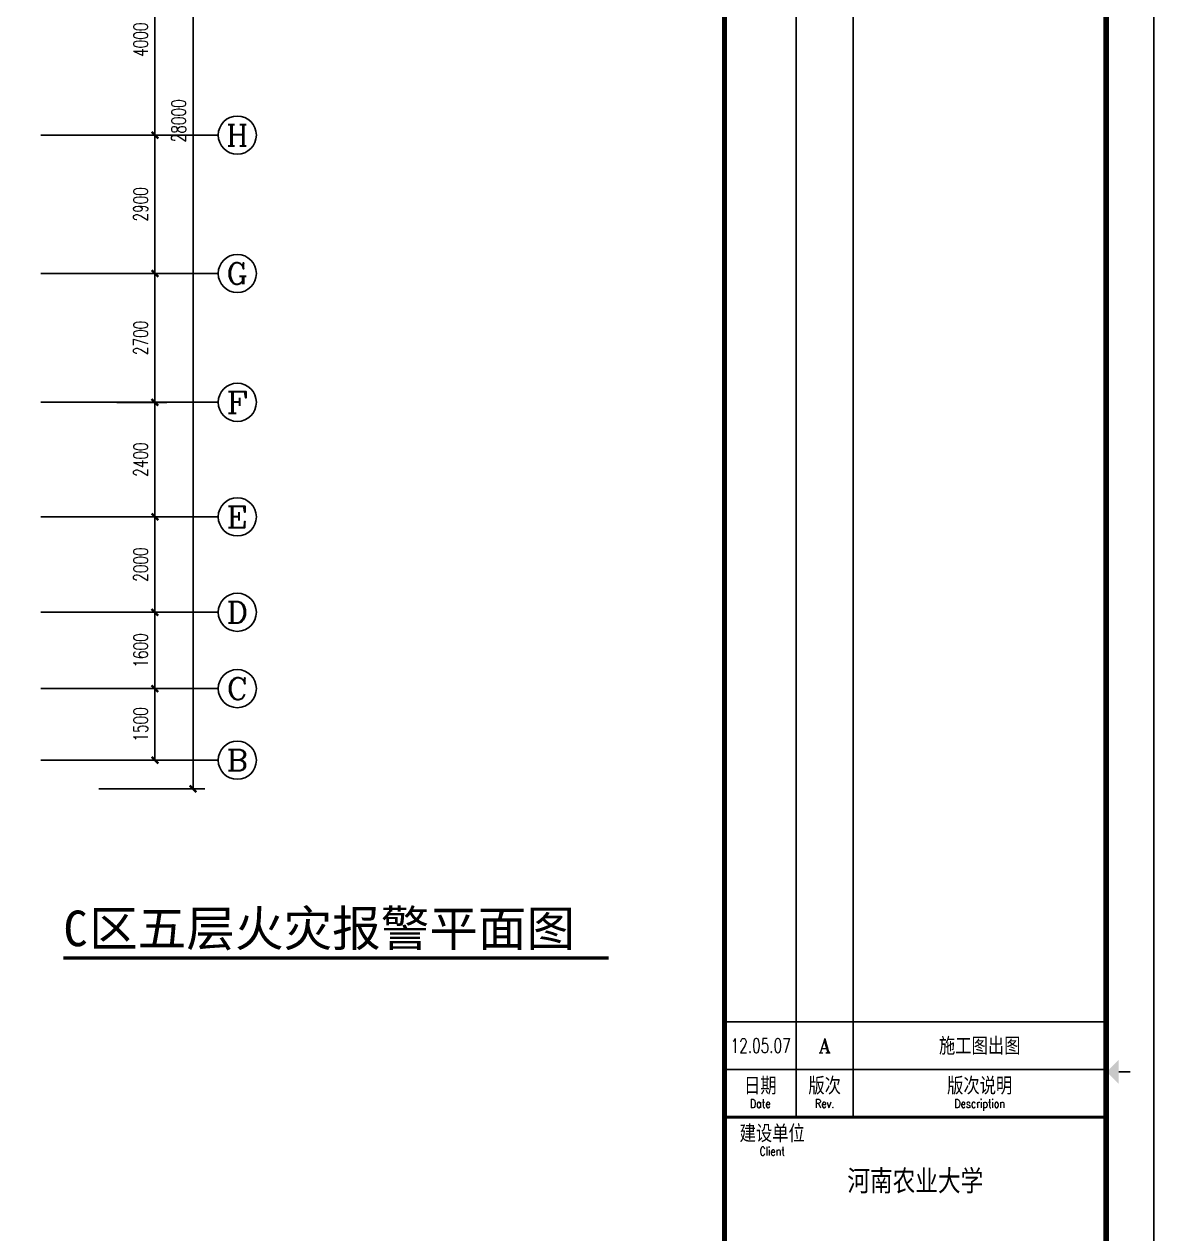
# Model space of a CAD drawing. Extents: x 190999 to 918899, y -200814 to 215286.
# Drawn here: x 524018 to 547699, y -57759 to -32408 of the extents above; entities that cross this region are included whole.
import ezdxf
from ezdxf.enums import TextEntityAlignment as Align

# ---------------------------------------------------------------- set-up
doc = ezdxf.new("R2010")
doc.units = 0
doc.header["$LTSCALE"] = 1000
doc.header["$MEASUREMENT"] = 0
doc.layers.get('Defpoints').update_dxf_attribs({"color": 1})
for name, color, linetype in [('AXIS', 3, 'Continuous'), ('AXIS_TEXT', 7, 'Continuous'), ('DIM_SYMB', 3, 'Continuous'), ('PUB_TEXT', 7, 'Continuous'), ('图框', 189, 'Continuous')]:
    doc.layers.add(name, color=color, linetype=linetype)
doc.styles.add('_TCH_AXIS', font='COMPLEX', dxfattribs={"bigfont": 'GBCBIG'})
doc.styles.add('COMPLEX', font='COMPLEX')
doc.styles.add('DIM_FONT', font='SIMPLEX', dxfattribs={"width": 0.7, "bigfont": 'GBCBIG'})
doc.styles.add('HT', font='simhei.ttf')
doc.styles.add('TKZ1_tjhts.shx', font='tjromant.shx', dxfattribs={"bigfont": 'tjhts.shx'})
doc.styles.add('TKZ2_tjkts.shx', font='tjromant.shx', dxfattribs={"bigfont": 'tjkts.shx'})
doc.dimstyles.new('DIMN', dxfattribs={"dimtxt": 300, "dimasz": 100, "dimexe": 250, "dimexo": 300, "dimgap": 150, "dimtad": 1, "dimdec": 0, "dimzin": 0, "dimdsep": 46, "dimtxsty": 'DIM_FONT', "dimblk": 'ARCHTICK', "dimcen": 0.09, "dimclrt": 7, "dimazin": 2, "dimtfac": 1, "dimtdec": 0, "dimtix": 1, "dimtmove": 2, "dimatfit": 3, "dimfxl": 0, "dimtolj": 1, "dimtzin": 0, "dimarcsym": 0})

# ---------------------------------------------------------------- blocks, each defined once
blk = doc.blocks.new('TJAD_TK_A0')
at = {"layer": '图框'}
for p, q in [((973, -441.7), (973, 399.3)), ((2162, -441.7), (2162, 399.3)), ((2087, 389.3), (2087, -30.7)), ((2099, 389.3), (2099, -30.7)), ((2072, -10.7), (2152, -10.7)), ((2072, -20.7), (2152, -20.7)), ((2072, -30.7), (2152, -30.7))]:
    blk.add_line(p, q, dxfattribs=at)
at = {"layer": '图框', "const_width": 1.2}
blk.add_lwpolyline([(2152, -431.7), (2152, 389.3), (998, 389.3), (998, -431.7)], close=True, dxfattribs=at)
at = {"layer": '图框'}
for points, const_width in [([(2072, 389.3), (2072, -431.7)], 1), ([(2154.61, -21.2), (2157.11, -21.2)], 0.3), ([(2072, -30.7), (2152, -30.7)], 0.6)]:
    blk.add_lwpolyline(points, dxfattribs=dict(at, const_width=const_width))
blk.add_solid([(2154.61, -23.7), (2154.61, -18.7), (2152.11, -21.2)], dxfattribs=at)
at = {"layer": '图框', "color": 3, "style": 'TKZ1_tjhts.shx', "width": 0.7}
blk.add_text('12.05.07', height=3, dxfattribs=at).set_placement((2079.58, -15.7), align=Align.MIDDLE_CENTER)
at = {"layer": '图框', "color": 3, "style": 'TKZ1_tjhts.shx'}
for s, height, p in [('A', 3, (2093, -15.7)), ('施工图出图', 3.6, (2125.5, -15.83)), ('河南农业大学', 5, (2112, -44.2))]:
    blk.add_text(s, height=height, dxfattribs=at).set_placement(p, align=Align.MIDDLE_CENTER)
at = {"layer": '图框', "style": 'TKZ2_tjkts.shx'}
for s, p in [('日期', (2079.5, -24.16)), ('版次', (2093, -24.16)), ('版次说明', (2125.5, -24.16)), ('建设单位', (2082, -34.16))]:
    blk.add_text(s, height=3.6, dxfattribs=at).set_placement(p, align=Align.MIDDLE_CENTER)
at = {"layer": '图框', "style": 'TKZ2_tjkts.shx', "width": 0.8}
for s, p in [('Date', (2079.5, -27.86)), ('Rev.', (2093, -27.86)), ('Description', (2125.5, -27.86)), ('Client', (2082, -37.86))]:
    blk.add_text(s, height=1.8, dxfattribs=at).set_placement(p, align=Align.MIDDLE_CENTER)
blk = doc.blocks.new('_ArchTick')
at = {"const_width": 0.5}
blk.add_lwpolyline([(-0.7, -0.7), (0.7, 0.7)], dxfattribs=at)
blk = doc.blocks.new('*D1691')
at = {"layer": 'AXIS', "color": 0, "lineweight": -2}
for p, q in [((525963, -30733), (527008, -30733)), ((526758, -34733), (526758, -30733)), ((525963, -34733), (527008, -34733))]:
    blk.add_line(p, q, dxfattribs=at)
at = {"layer": 'Defpoints', "color": 0}
for p in [(525663, -30733), (526758, -30733), (525663, -34733)]:
    blk.add_point(p, dxfattribs=at)
at = {"layer": 'AXIS', "color": 0, "lineweight": -2, "xscale": 100, "yscale": 100, "zscale": 100}
for p, rotation in [((526758, -30733), 90), ((526758, -34733), 270)]:
    blk.add_blockref('_ArchTick', p, dxfattribs=dict(at, rotation=rotation))
at = {"layer": 'AXIS', "color": 7, "insert": (526458, -32733), "char_height": 300, "attachment_point": 5, "rotation": 90, "style": 'DIM_FONT'}
blk.add_mtext('\\A1;4000', dxfattribs=at)
blk = doc.blocks.new('*D1692')
at = {"layer": 'AXIS', "color": 0, "lineweight": -2}
for p, q in [((525963, -34733), (527008, -34733)), ((526758, -37633), (526758, -34733)), ((525963, -37633), (527008, -37633))]:
    blk.add_line(p, q, dxfattribs=at)
at = {"layer": 'Defpoints', "color": 0}
for p in [(525663, -34733), (526758, -34733), (525663, -37633)]:
    blk.add_point(p, dxfattribs=at)
at = {"layer": 'AXIS', "color": 0, "lineweight": -2, "xscale": 100, "yscale": 100, "zscale": 100}
for p, rotation in [((526758, -34733), 90), ((526758, -37633), 270)]:
    blk.add_blockref('_ArchTick', p, dxfattribs=dict(at, rotation=rotation))
at = {"layer": 'AXIS', "color": 7, "insert": (526458, -36183), "char_height": 300, "attachment_point": 5, "rotation": 90, "style": 'DIM_FONT'}
blk.add_mtext('\\A1;2900', dxfattribs=at)
blk = doc.blocks.new('*D1693')
at = {"layer": 'AXIS', "color": 0, "lineweight": -2}
for p, q in [((525963, -37633), (527008, -37633)), ((526758, -40333), (526758, -37633)), ((525963, -40333), (527008, -40333))]:
    blk.add_line(p, q, dxfattribs=at)
at = {"layer": 'Defpoints', "color": 0}
for p in [(525663, -37633), (526758, -37633), (525663, -40333)]:
    blk.add_point(p, dxfattribs=at)
at = {"layer": 'AXIS', "color": 0, "lineweight": -2, "xscale": 100, "yscale": 100, "zscale": 100}
for p, rotation in [((526758, -37633), 90), ((526758, -40333), 270)]:
    blk.add_blockref('_ArchTick', p, dxfattribs=dict(at, rotation=rotation))
at = {"layer": 'AXIS', "color": 7, "insert": (526458, -38983), "char_height": 300, "attachment_point": 5, "rotation": 90, "style": 'DIM_FONT'}
blk.add_mtext('\\A1;2700', dxfattribs=at)
blk = doc.blocks.new('*D1694')
at = {"layer": 'AXIS', "color": 0, "lineweight": -2}
for p, q in [((525963, -40333), (527008, -40333)), ((526758, -42733), (526758, -40333)), ((525963, -42733), (527008, -42733))]:
    blk.add_line(p, q, dxfattribs=at)
at = {"layer": 'Defpoints', "color": 0}
for p in [(525663, -40333), (526758, -40333), (525663, -42733)]:
    blk.add_point(p, dxfattribs=at)
at = {"layer": 'AXIS', "color": 0, "lineweight": -2, "xscale": 100, "yscale": 100, "zscale": 100}
for p, rotation in [((526758, -40333), 90), ((526758, -42733), 270)]:
    blk.add_blockref('_ArchTick', p, dxfattribs=dict(at, rotation=rotation))
at = {"layer": 'AXIS', "color": 7, "insert": (526458, -41533), "char_height": 300, "attachment_point": 5, "rotation": 90, "style": 'DIM_FONT'}
blk.add_mtext('\\A1;2400', dxfattribs=at)
blk = doc.blocks.new('*D1695')
at = {"layer": 'AXIS', "color": 0, "lineweight": -2}
for p, q in [((525963, -42733), (527008, -42733)), ((526758, -44733), (526758, -42733)), ((525963, -44733), (527008, -44733))]:
    blk.add_line(p, q, dxfattribs=at)
at = {"layer": 'Defpoints', "color": 0}
for p in [(525663, -42733), (526758, -42733), (525663, -44733)]:
    blk.add_point(p, dxfattribs=at)
at = {"layer": 'AXIS', "color": 0, "lineweight": -2, "xscale": 100, "yscale": 100, "zscale": 100}
for p, rotation in [((526758, -42733), 90), ((526758, -44733), 270)]:
    blk.add_blockref('_ArchTick', p, dxfattribs=dict(at, rotation=rotation))
at = {"layer": 'AXIS', "color": 7, "insert": (526458, -43733), "char_height": 300, "attachment_point": 5, "rotation": 90, "style": 'DIM_FONT'}
blk.add_mtext('\\A1;2000', dxfattribs=at)
blk = doc.blocks.new('*D1696')
at = {"layer": 'AXIS', "color": 0, "lineweight": -2}
for p, q in [((525963, -44733), (527008, -44733)), ((526758, -46333), (526758, -44733)), ((525963, -46333), (527008, -46333))]:
    blk.add_line(p, q, dxfattribs=at)
at = {"layer": 'Defpoints', "color": 0}
for p in [(525663, -44733), (526758, -44733), (525663, -46333)]:
    blk.add_point(p, dxfattribs=at)
at = {"layer": 'AXIS', "color": 0, "lineweight": -2, "xscale": 100, "yscale": 100, "zscale": 100}
for p, rotation in [((526758, -44733), 90), ((526758, -46333), 270)]:
    blk.add_blockref('_ArchTick', p, dxfattribs=dict(at, rotation=rotation))
at = {"layer": 'AXIS', "color": 7, "insert": (526458, -45533), "char_height": 300, "attachment_point": 5, "rotation": 90, "style": 'DIM_FONT'}
blk.add_mtext('\\A1;1600', dxfattribs=at)
blk = doc.blocks.new('*D1697')
at = {"layer": 'AXIS', "color": 0, "lineweight": -2}
for p, q in [((525963, -46333), (527008, -46333)), ((526758, -47833), (526758, -46333)), ((525963, -47833), (527008, -47833))]:
    blk.add_line(p, q, dxfattribs=at)
at = {"layer": 'Defpoints', "color": 0}
for p in [(525663, -46333), (526758, -46333), (525663, -47833)]:
    blk.add_point(p, dxfattribs=at)
at = {"layer": 'AXIS', "color": 0, "lineweight": -2, "xscale": 100, "yscale": 100, "zscale": 100}
for p, rotation in [((526758, -46333), 90), ((526758, -47833), 270)]:
    blk.add_blockref('_ArchTick', p, dxfattribs=dict(at, rotation=rotation))
at = {"layer": 'AXIS', "color": 7, "insert": (526458, -47083), "char_height": 300, "attachment_point": 5, "rotation": 90, "style": 'DIM_FONT'}
blk.add_mtext('\\A1;1500', dxfattribs=at)
blk = doc.blocks.new('*D1698')
at = {"layer": 'AXIS', "color": 0, "lineweight": -2}
for p, q in [((525585, -20433), (527808, -20433)), ((527558, -48433), (527558, -20433)), ((525585, -48433), (527808, -48433))]:
    blk.add_line(p, q, dxfattribs=at)
at = {"layer": 'Defpoints', "color": 0}
for p in [(525285, -20433), (527558, -20433), (525285, -48433)]:
    blk.add_point(p, dxfattribs=at)
at = {"layer": 'AXIS', "color": 0, "lineweight": -2, "xscale": 100, "yscale": 100, "zscale": 100}
for p, rotation in [((527558, -20433), 90), ((527558, -48433), 270)]:
    blk.add_blockref('_ArchTick', p, dxfattribs=dict(at, rotation=rotation))
at = {"layer": 'AXIS', "color": 7, "insert": (527258, -34433), "char_height": 300, "attachment_point": 5, "rotation": 90, "style": 'DIM_FONT'}
blk.add_mtext('\\A1;28000', dxfattribs=at)
blk = doc.blocks.new('_AXISO')
blk.add_circle((0, 0), 0.5)
at = {"layer": 'AXIS_TEXT', "style": 'COMPLEX', "width": 1.041667}
blk.add_attdef('A', text='', height=0.56, dxfattribs=at).set_placement((-0.25, -0.28), (0.25, -0.28), align=Align.FIT)

msp = doc.modelspace()

# ---------------------------------------------------------------- linework, layer by layer
at = {"layer": 'AXIS'}
for p, q in [((524363.1, -34732.6), (528084.6, -34732.6)), ((524363.1, -37632.6), (528084.6, -37632.6)), ((524363.1, -40332.6), (528084.6, -40332.6)), ((524363.1, -42732.6), (528084.6, -42732.6)), ((524363.1, -44732.6), (528084.6, -44732.6)), ((524363.1, -46332.6), (528084.6, -46332.6)), ((524363.1, -47832.6), (528084.6, -47832.6))]:
    msp.add_line(p, q, dxfattribs=at)
at = {"layer": 'DIM_SYMB', "const_width": 70}
msp.add_lwpolyline([(524839.4, -51980.6), (536272.2, -51980.6)], dxfattribs=at)

# ---------------------------------------------------------------- block references
at = {"layer": 'AXIS'}
ref = msp.add_blockref('_AXISO', (528484.6, -34732.6), dxfattribs=dict(at, xscale=800, yscale=800, zscale=800))
ref.add_attrib('A', 'H', dxfattribs={"layer": 'AXIS_TEXT', "height": 452.5, "style": '_TCH_AXIS', "width": 1.05}).set_placement((528258.3, -34958.9), (528710.9, -34958.9), align=Align.FIT)
ref = msp.add_blockref('_AXISO', (528484.6, -37632.6), dxfattribs=dict(at, xscale=800, yscale=800, zscale=800))
ref.add_attrib('A', 'G', dxfattribs={"layer": 'AXIS_TEXT', "height": 452.5, "style": '_TCH_AXIS', "width": 1.166667}).set_placement((528258.3, -37858.9), (528710.9, -37858.9), align=Align.FIT)
ref = msp.add_blockref('_AXISO', (528484.6, -40332.6), dxfattribs=dict(at, xscale=800, yscale=800, zscale=800))
ref.add_attrib('A', 'F', dxfattribs={"layer": 'AXIS_TEXT', "height": 452.5, "style": '_TCH_AXIS', "width": 1.3125}).set_placement((528258.3, -40558.9), (528710.9, -40558.9), align=Align.FIT)
ref = msp.add_blockref('_AXISO', (528484.6, -42732.6), dxfattribs=dict(at, xscale=800, yscale=800, zscale=800))
ref.add_attrib('A', 'E', dxfattribs={"layer": 'AXIS_TEXT', "height": 452.5, "style": '_TCH_AXIS', "width": 1.3125}).set_placement((528258.3, -42958.9), (528710.9, -42958.9), align=Align.FIT)
ref = msp.add_blockref('_AXISO', (528484.6, -44732.6), dxfattribs=dict(at, xscale=800, yscale=800, zscale=800))
ref.add_attrib('A', 'D', dxfattribs={"layer": 'AXIS_TEXT', "height": 452.5, "style": '_TCH_AXIS', "width": 1.235294}).set_placement((528258.3, -44958.9), (528710.9, -44958.9), align=Align.FIT)
ref = msp.add_blockref('_AXISO', (528484.6, -46332.6), dxfattribs=dict(at, xscale=800, yscale=800, zscale=800))
ref.add_attrib('A', 'C', dxfattribs={"layer": 'AXIS_TEXT', "height": 452.5, "style": '_TCH_AXIS', "width": 1.4}).set_placement((528258.3, -46558.9), (528710.9, -46558.9), align=Align.FIT)
ref = msp.add_blockref('_AXISO', (528484.6, -47832.6), dxfattribs=dict(at, xscale=800, yscale=800, zscale=800))
ref.add_attrib('A', 'B', dxfattribs={"layer": 'AXIS_TEXT', "height": 452.5, "style": '_TCH_AXIS', "width": 1.235294}).set_placement((528258.3, -48058.9), (528710.9, -48058.9), align=Align.FIT)
at = {"layer": '图框', "xscale": 100, "yscale": 100, "zscale": 100}
for p in [(331498.6, -52243.2), (450398.6, -52243.2)]:
    msp.add_blockref('TJAD_TK_A0', p, dxfattribs=at)

# ---------------------------------------------------------------- texts
at = {"layer": 'PUB_TEXT', "style": 'HT'}
for s, height, p in [('区五层火灾报警平面图', 746.84, (525379.5, -51730.9)), ('C', 746.8, (524839.4, -51730.9))]:
    msp.add_text(s, height=height, dxfattribs=at).set_placement(p)

# ---------------------------------------------------------------- dimensions: what is measured, and where the dimension line sits
at = {"layer": 'AXIS'}
for p1, p2, distance, picture, middle in [((525285.3, -48432.6), (525285.3, -20432.6), -2272.2, '*D1698', (527257.5, -34432.6)), ((525663.1, -34732.6), (525663.1, -30732.6), -1094.4, '*D1691', (526457.5, -32732.6)), ((525663.1, -37632.6), (525663.1, -34732.6), -1094.4, '*D1692', (526457.5, -36182.6)), ((525663.1, -40332.6), (525663.1, -37632.6), -1094.4, '*D1693', (526457.5, -38982.6)), ((525663.1, -42732.6), (525663.1, -40332.6), -1094.4, '*D1694', (526457.5, -41532.6)), ((525663.1, -44732.6), (525663.1, -42732.6), -1094.4, '*D1695', (526457.5, -43732.6)), ((525663.1, -46332.6), (525663.1, -44732.6), -1094.4, '*D1696', (526457.5, -45532.6)), ((525663.1, -47832.6), (525663.1, -46332.6), -1094.4, '*D1697', (526457.5, -47082.6))]:
    dim = msp.add_aligned_dim(p1=p1, p2=p2, distance=distance, dimstyle='DIMN', dxfattribs=at)
    dim.commit()
    dim.dimension.update_dxf_attribs({"geometry": picture, "text_midpoint": middle})

doc.saveas('drawing.dxf')
